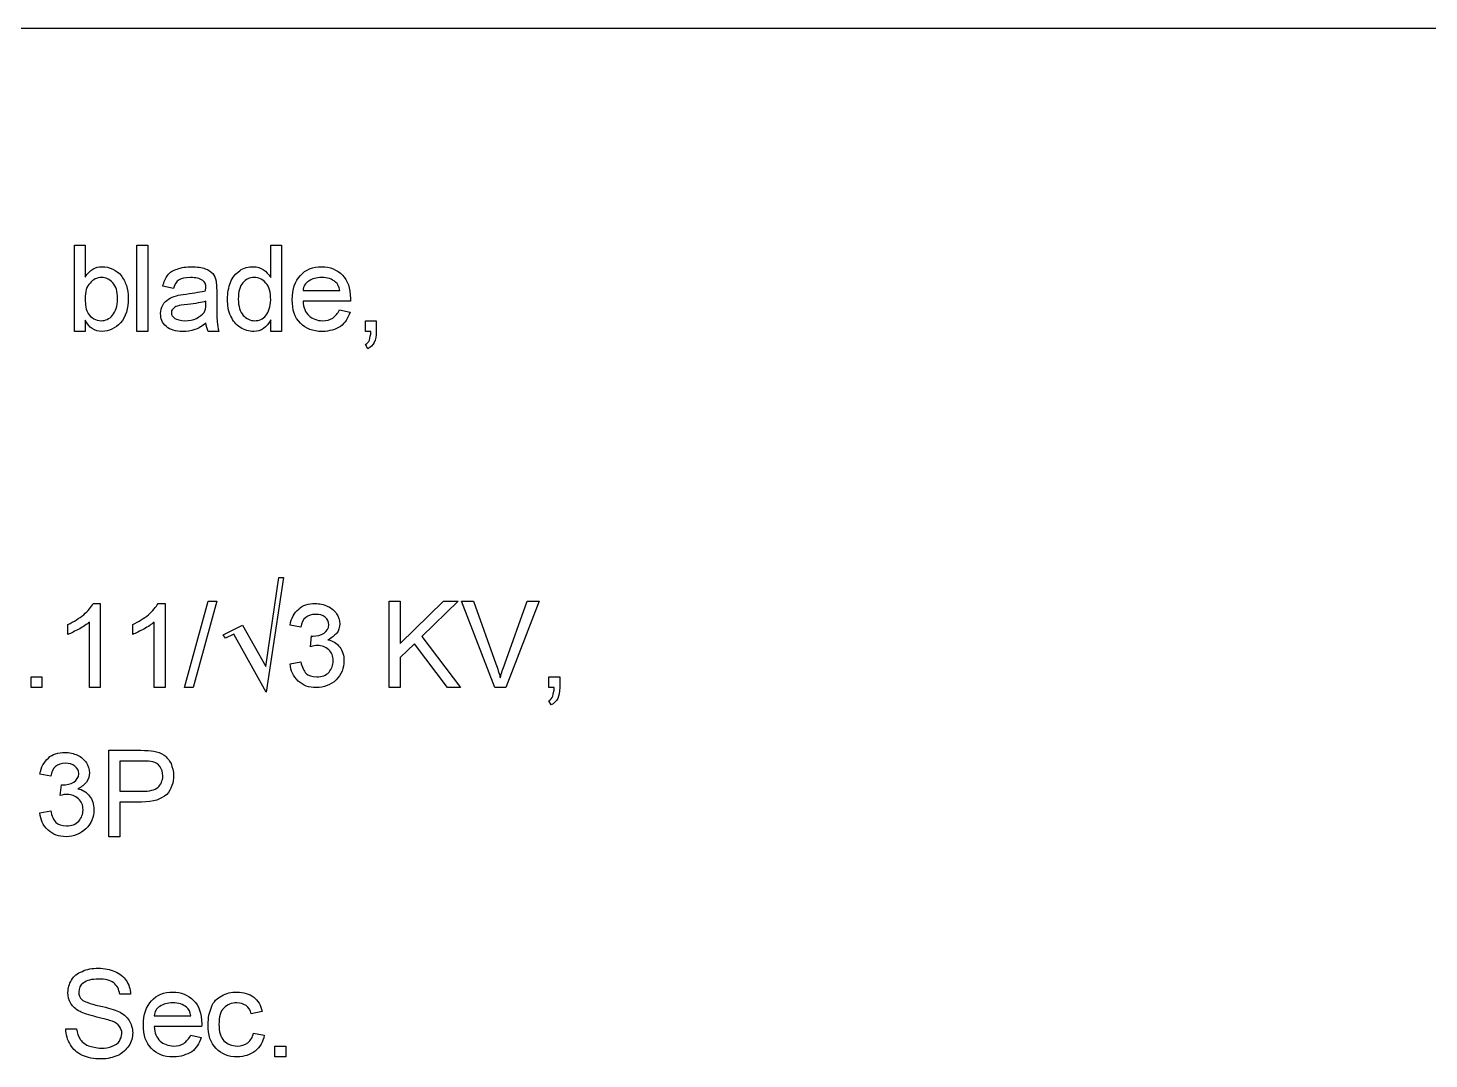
# Model space of a CAD drawing. Header units: millimetres. Extents: x 12 to 286, y 8 to 173.
# Drawn here: x 108.57 to 131.48, y 106.75 to 123.6 of the extents above; entities that cross this region are included whole.
import ezdxf

# ---------------------------------------------------------------- set-up
doc = ezdxf.new("R2010")
doc.units = ezdxf.units.MM
doc.layers.get('0').update_dxf_attribs({"linetype": 'CONTINUOUS'})

msp = doc.modelspace()

# ---------------------------------------------------------------- linework, layer by layer
at = {"color": 0}
for p, q in [((40.6121, 123.599), (159.272, 123.599)), ((109.325, 118.64), (109.325, 120.051)), ((109.325, 120.051), (109.502, 120.051)), ((109.502, 120.051), (109.502, 119.527)), ((110.349, 118.64), (110.349, 120.051)), ((110.349, 120.051), (110.526, 120.051)), ((110.526, 120.051), (110.526, 118.64)), ((112.536, 119.524), (112.536, 120.051)), ((112.536, 120.051), (112.713, 120.051)), ((112.713, 120.051), (112.713, 118.64)), ((110.949, 119.345), (110.772, 119.379)), ((111.654, 119.311), (111.654, 119.101)), ((113.065, 119.309), (113.665, 119.309)), ((111.476, 119.085), (111.478, 119.133)), ((113.84, 119.133), (113.065, 119.133)), ((113.663, 118.992), (113.836, 118.956)), ((113.663, 118.992), (113.663, 118.992)), ((109.502, 118.825), (109.502, 118.64)), ((111.478, 118.78), (111.478, 118.78)), ((112.536, 118.64), (112.536, 118.828)), ((114.088, 118.64), (114.088, 118.816)), ((114.088, 118.816), (114.264, 118.816)), ((114.264, 118.816), (114.264, 118.64)), ((109.502, 118.64), (109.325, 118.64)), ((110.526, 118.64), (110.349, 118.64)), ((111.69, 118.64), (111.514, 118.64)), ((112.713, 118.64), (112.536, 118.64)), ((114.176, 118.64), (114.088, 118.64)), ((114.124, 118.357), (114.088, 118.427)), ((112.456, 113.164), (112.671, 114.617)), ((112.748, 114.617), (112.464, 112.744)), ((112.671, 114.617), (112.748, 114.617)), ((109.635, 114.194), (109.75, 114.194)), ((109.75, 114.194), (109.75, 112.819)), ((110.694, 114.194), (110.808, 114.194)), ((110.808, 114.194), (110.808, 112.819)), ((111.125, 112.819), (111.514, 114.23)), ((111.657, 114.23), (111.27, 112.819)), ((111.514, 114.23), (111.657, 114.23)), ((114.476, 112.819), (114.476, 114.23)), ((114.476, 114.23), (114.653, 114.23)), ((114.653, 114.23), (114.653, 113.542)), ((114.653, 113.542), (115.365, 114.23)), ((115.605, 114.23), (115.01, 113.655)), ((115.365, 114.23), (115.605, 114.23)), ((116.203, 112.819), (115.659, 114.23)), ((115.659, 114.23), (115.852, 114.23)), ((115.852, 114.23), (116.219, 113.207)), ((116.367, 113.207), (116.733, 114.23)), ((116.926, 114.23), (116.384, 112.819)), ((116.733, 114.23), (116.926, 114.23)), ((109.573, 112.819), (109.573, 113.891)), ((110.632, 112.819), (110.632, 113.891)), ((109.221, 113.688), (109.221, 113.851)), ((110.279, 113.688), (110.279, 113.851)), ((111.76, 113.685), (112.077, 113.841)), ((111.795, 113.628), (111.76, 113.685)), ((111.934, 113.695), (111.795, 113.628)), ((112.464, 112.744), (111.934, 113.695)), ((112.077, 113.841), (112.456, 113.164)), ((113.029, 113.807), (112.853, 113.841)), ((113.187, 113.488), (113.206, 113.665)), ((115.01, 113.655), (115.641, 112.819)), ((114.887, 113.538), (114.653, 113.312)), ((115.429, 112.819), (114.887, 113.538)), ((112.853, 113.206), (113.029, 113.242)), ((114.653, 113.312), (114.653, 112.819)), ((108.62, 112.819), (108.62, 112.995)), ((108.62, 112.995), (108.796, 112.995)), ((108.796, 112.995), (108.796, 112.819)), ((117.086, 112.819), (117.086, 112.995)), ((117.086, 112.995), (117.263, 112.995)), ((117.263, 112.995), (117.263, 112.819)), ((108.796, 112.819), (108.62, 112.819)), ((109.75, 112.819), (109.573, 112.819)), ((110.808, 112.819), (110.632, 112.819)), ((111.27, 112.819), (111.125, 112.819)), ((114.653, 112.819), (114.476, 112.819)), ((115.641, 112.819), (115.429, 112.819)), ((116.384, 112.819), (116.203, 112.819)), ((117.174, 112.819), (117.086, 112.819)), ((117.122, 112.536), (117.086, 112.606)), ((109.89, 110.383), (109.89, 111.795)), ((109.89, 111.795), (110.414, 111.795)), ((110.432, 111.618), (110.067, 111.618)), ((110.067, 111.618), (110.067, 111.125)), ((108.938, 111.372), (108.762, 111.408)), ((109.095, 111.055), (109.113, 111.231)), ((110.067, 111.125), (110.436, 111.125)), ((110.425, 110.949), (110.067, 110.949)), ((110.067, 110.949), (110.067, 110.383)), ((108.762, 110.772), (108.938, 110.808)), ((110.067, 110.383), (109.89, 110.383)), ((110.243, 107.81), (110.067, 107.81)), ((112.396, 107.527), (112.219, 107.491)), ((109.185, 107.244), (109.361, 107.244)), ((110.632, 107.457), (111.231, 107.457)), ((111.406, 107.28), (110.632, 107.28)), ((111.228, 107.138), (111.402, 107.104)), ((111.228, 107.138), (111.228, 107.138)), ((112.254, 107.174), (112.43, 107.138)), ((112.606, 106.785), (112.606, 106.962)), ((112.606, 106.962), (112.783, 106.962)), ((112.783, 106.785), (112.606, 106.785)), ((112.783, 106.962), (112.783, 106.785))]:
    msp.add_line(p, q, dxfattribs=at)
for points in [[(109.502, 119.527), (109.575, 119.65), (109.667, 119.698), (109.78, 119.698)], [(109.78, 119.698), (109.831, 119.698), (109.9, 119.686), (109.957, 119.659)], [(109.957, 119.659), (110.001, 119.636), (110.057, 119.599), (110.093, 119.553)], [(110.851, 119.557), (110.884, 119.614), (110.939, 119.637), (111.008, 119.66)], [(111.008, 119.66), (111.069, 119.686), (111.157, 119.698), (111.246, 119.698)], [(111.246, 119.698), (111.332, 119.698), (111.41, 119.687), (111.465, 119.666)], [(111.465, 119.666), (111.514, 119.655), (111.563, 119.618), (111.589, 119.585)], [(111.88, 119.443), (111.909, 119.527), (111.966, 119.587), (112.032, 119.632)], [(112.032, 119.632), (112.091, 119.686), (112.175, 119.698), (112.258, 119.698)], [(112.258, 119.698), (112.317, 119.698), (112.372, 119.681), (112.42, 119.65)], [(112.42, 119.65), (112.459, 119.622), (112.506, 119.575), (112.536, 119.524)], [(113.023, 119.556), (113.102, 119.65), (113.229, 119.698), (113.371, 119.698)], [(113.371, 119.698), (113.501, 119.698), (113.622, 119.652), (113.71, 119.561)], [(109.582, 119.432), (109.525, 119.379), (109.502, 119.287), (109.502, 119.175)], [(109.77, 119.521), (109.691, 119.521), (109.635, 119.491), (109.582, 119.432)], [(109.955, 119.435), (109.895, 119.498), (109.842, 119.521), (109.77, 119.521)], [(110.031, 119.17), (110.031, 119.301), (110.006, 119.378), (109.955, 119.435)], [(110.093, 119.553), (110.12, 119.509), (110.156, 119.454), (110.177, 119.389)], [(110.177, 119.389), (110.196, 119.334), (110.207, 119.257), (110.207, 119.184)], [(110.772, 119.379), (110.789, 119.452), (110.813, 119.512), (110.851, 119.557)], [(111.038, 119.482), (110.991, 119.458), (110.968, 119.41), (110.949, 119.345)], [(111.224, 119.521), (111.131, 119.521), (111.077, 119.508), (111.038, 119.482)], [(111.427, 119.472), (111.374, 119.509), (111.314, 119.521), (111.224, 119.521)], [(111.478, 119.348), (111.478, 119.417), (111.461, 119.448), (111.427, 119.472)], [(111.589, 119.585), (111.614, 119.555), (111.635, 119.512), (111.646, 119.462)], [(111.646, 119.462), (111.642, 119.44), (111.654, 119.381), (111.654, 119.311)], [(111.831, 119.167), (111.831, 119.269), (111.847, 119.36), (111.88, 119.443)], [(112.081, 119.436), (112.03, 119.384), (112.007, 119.29), (112.007, 119.167)], [(112.267, 119.521), (112.189, 119.521), (112.131, 119.493), (112.081, 119.436)], [(112.459, 119.432), (112.397, 119.498), (112.343, 119.521), (112.267, 119.521)], [(112.536, 119.155), (112.536, 119.286), (112.51, 119.374), (112.459, 119.432)], [(112.889, 119.159), (112.889, 119.333), (112.934, 119.462), (113.023, 119.556)], [(113.161, 119.464), (113.096, 119.433), (113.072, 119.374), (113.065, 119.309)], [(113.371, 119.521), (113.279, 119.521), (113.217, 119.502), (113.161, 119.464)], [(113.596, 119.448), (113.538, 119.498), (113.464, 119.521), (113.371, 119.521)], [(113.665, 119.309), (113.657, 119.371), (113.634, 119.418), (113.596, 119.448)], [(113.71, 119.561), (113.794, 119.48), (113.841, 119.344), (113.841, 119.178)], [(109.502, 119.175), (109.502, 119.073), (109.518, 118.985), (109.55, 118.936)], [(109.951, 118.904), (109.996, 118.969), (110.031, 119.052), (110.031, 119.17)], [(110.207, 119.184), (110.207, 119.017), (110.166, 118.875), (110.082, 118.781)], [(110.772, 119.068), (110.796, 119.119), (110.827, 119.143), (110.866, 119.167)], [(110.866, 119.167), (110.896, 119.192), (110.947, 119.211), (110.996, 119.224)], [(110.996, 119.224), (111.027, 119.237), (111.084, 119.242), (111.155, 119.25)], [(111.155, 119.25), (111.29, 119.275), (111.408, 119.286), (111.476, 119.309)], [(111.476, 119.309), (111.465, 119.33), (111.478, 119.342), (111.478, 119.348)], [(111.886, 118.892), (111.841, 118.981), (111.831, 119.064), (111.831, 119.167)], [(112.007, 119.167), (112.007, 119.05), (112.033, 118.962), (112.087, 118.903)], [(112.459, 118.9), (112.5, 118.962), (112.536, 119.041), (112.536, 119.155)], [(113.023, 118.776), (112.925, 118.868), (112.889, 118.995), (112.889, 119.159)], [(113.841, 119.178), (113.841, 119.177), (113.841, 119.154), (113.84, 119.133)], [(109.55, 118.936), (109.598, 118.863), (109.674, 118.816), (109.764, 118.816)], [(110.736, 118.932), (110.736, 118.989), (110.749, 119.027), (110.772, 119.068)], [(110.83, 118.721), (110.76, 118.784), (110.736, 118.846), (110.736, 118.932)], [(110.939, 119.009), (110.913, 118.995), (110.913, 118.967), (110.913, 118.944)], [(110.913, 118.944), (110.913, 118.911), (110.932, 118.877), (110.969, 118.852)], [(111.012, 119.054), (110.971, 119.046), (110.957, 119.028), (110.939, 119.009)], [(111.175, 119.082), (111.093, 119.079), (111.044, 119.064), (111.012, 119.054)], [(111.478, 119.133), (111.41, 119.114), (111.31, 119.096), (111.175, 119.082)], [(111.324, 118.854), (111.372, 118.89), (111.421, 118.912), (111.447, 118.952)], [(111.447, 118.952), (111.465, 118.982), (111.476, 119.025), (111.476, 119.085)], [(111.654, 119.101), (111.654, 118.966), (111.657, 118.854), (111.661, 118.799)], [(113.065, 119.133), (113.072, 119.031), (113.104, 118.952), (113.163, 118.897)], [(113.553, 118.857), (113.589, 118.896), (113.636, 118.93), (113.663, 118.992)], [(113.836, 118.956), (113.797, 118.856), (113.754, 118.777), (113.677, 118.722)], [(109.779, 118.64), (109.652, 118.64), (109.569, 118.702), (109.502, 118.825)], [(109.764, 118.816), (109.831, 118.816), (109.898, 118.845), (109.951, 118.904)], [(110.082, 118.781), (109.992, 118.697), (109.896, 118.64), (109.779, 118.64)], [(111.099, 118.64), (110.98, 118.64), (110.894, 118.667), (110.83, 118.721)], [(110.969, 118.852), (111, 118.839), (111.062, 118.816), (111.133, 118.816)], [(111.133, 118.816), (111.202, 118.816), (111.268, 118.828), (111.324, 118.854)], [(111.478, 118.78), (111.419, 118.729), (111.358, 118.692), (111.296, 118.671)], [(111.514, 118.64), (111.494, 118.679), (111.483, 118.726), (111.478, 118.78)], [(111.661, 118.799), (111.664, 118.748), (111.675, 118.69), (111.69, 118.64)], [(112.04, 118.705), (111.963, 118.751), (111.922, 118.812), (111.886, 118.892)], [(112.259, 118.64), (112.178, 118.64), (112.106, 118.661), (112.04, 118.705)], [(112.087, 118.903), (112.136, 118.85), (112.203, 118.816), (112.274, 118.816)], [(112.536, 118.828), (112.473, 118.71), (112.381, 118.64), (112.259, 118.64)], [(112.274, 118.816), (112.34, 118.816), (112.409, 118.843), (112.459, 118.9)], [(113.381, 118.64), (113.218, 118.64), (113.111, 118.685), (113.023, 118.776)], [(113.163, 118.897), (113.214, 118.85), (113.297, 118.816), (113.385, 118.816)], [(113.677, 118.722), (113.596, 118.674), (113.501, 118.64), (113.381, 118.64)], [(113.385, 118.816), (113.45, 118.816), (113.506, 118.83), (113.553, 118.857)], [(111.296, 118.671), (111.224, 118.65), (111.169, 118.64), (111.099, 118.64)], [(114.088, 118.427), (114.117, 118.444), (114.139, 118.468), (114.153, 118.5)], [(114.231, 118.462), (114.208, 118.418), (114.172, 118.382), (114.124, 118.357)], [(114.153, 118.5), (114.157, 118.543), (114.175, 118.579), (114.176, 118.64)], [(114.264, 118.64), (114.264, 118.566), (114.253, 118.507), (114.231, 118.462)], [(109.478, 114.011), (109.548, 114.077), (109.605, 114.135), (109.635, 114.194)], [(110.537, 114.011), (110.607, 114.077), (110.663, 114.135), (110.694, 114.194)], [(112.994, 114.102), (113.056, 114.171), (113.156, 114.194), (113.265, 114.194)], [(113.265, 114.194), (113.331, 114.194), (113.409, 114.179), (113.47, 114.148)], [(113.47, 114.148), (113.528, 114.122), (113.582, 114.078), (113.615, 114.026)], [(109.221, 113.851), (109.318, 113.903), (109.405, 113.949), (109.478, 114.011)], [(109.573, 113.891), (109.53, 113.859), (109.474, 113.814), (109.405, 113.775)], [(110.279, 113.851), (110.377, 113.903), (110.464, 113.949), (110.537, 114.011)], [(110.632, 113.891), (110.589, 113.859), (110.532, 113.814), (110.464, 113.775)], [(112.853, 113.841), (112.874, 113.954), (112.921, 114.04), (112.994, 114.102)], [(113.112, 113.965), (113.065, 113.935), (113.042, 113.877), (113.029, 113.807)], [(113.271, 114.017), (113.198, 114.017), (113.155, 113.999), (113.112, 113.965)], [(113.428, 113.969), (113.383, 114.005), (113.336, 114.017), (113.271, 114.017)], [(113.488, 113.847), (113.488, 113.906), (113.468, 113.938), (113.428, 113.969)], [(113.615, 114.026), (113.641, 113.983), (113.665, 113.92), (113.665, 113.86)], [(109.405, 113.775), (109.334, 113.746), (109.274, 113.707), (109.221, 113.688)], [(110.464, 113.775), (110.392, 113.746), (110.333, 113.707), (110.279, 113.688)], [(113.206, 113.665), (113.205, 113.663), (113.224, 113.663), (113.231, 113.663)], [(113.231, 113.663), (113.289, 113.663), (113.356, 113.678), (113.41, 113.707)], [(113.41, 113.707), (113.454, 113.748), (113.488, 113.785), (113.488, 113.847)], [(113.617, 113.709), (113.576, 113.673), (113.537, 113.628), (113.473, 113.6)], [(113.665, 113.86), (113.665, 113.811), (113.648, 113.754), (113.617, 113.709)], [(113.301, 113.508), (113.262, 113.513), (113.232, 113.501), (113.187, 113.488)], [(113.487, 113.437), (113.426, 113.49), (113.377, 113.508), (113.301, 113.508)], [(113.473, 113.6), (113.549, 113.592), (113.619, 113.542), (113.666, 113.482)], [(113.558, 113.26), (113.558, 113.337), (113.535, 113.391), (113.487, 113.437)], [(113.666, 113.482), (113.712, 113.424), (113.735, 113.346), (113.735, 113.255)], [(112.987, 112.926), (112.9, 113.009), (112.864, 113.091), (112.853, 113.206)], [(113.029, 113.242), (113.049, 113.155), (113.078, 113.091), (113.116, 113.053)], [(113.49, 113.071), (113.535, 113.132), (113.558, 113.185), (113.558, 113.26)], [(113.735, 113.255), (113.735, 113.141), (113.692, 113.031), (113.607, 112.945)], [(116.219, 113.207), (116.245, 113.137), (116.273, 113.049), (116.292, 112.977)], [(116.292, 112.977), (116.308, 113.06), (116.338, 113.13), (116.367, 113.207)], [(113.116, 113.053), (113.149, 113.018), (113.211, 112.995), (113.289, 112.995)], [(113.289, 112.995), (113.373, 112.995), (113.443, 113.02), (113.49, 113.071)], [(113.282, 112.819), (113.162, 112.819), (113.065, 112.854), (112.987, 112.926)], [(113.607, 112.945), (113.517, 112.866), (113.412, 112.819), (113.282, 112.819)], [(117.151, 112.679), (117.155, 112.722), (117.173, 112.758), (117.174, 112.819)], [(117.263, 112.819), (117.263, 112.746), (117.252, 112.686), (117.23, 112.641)], [(117.086, 112.606), (117.115, 112.623), (117.137, 112.648), (117.151, 112.679)], [(117.23, 112.641), (117.206, 112.597), (117.171, 112.561), (117.122, 112.536)], [(108.762, 111.408), (108.782, 111.519), (108.829, 111.606), (108.901, 111.668)], [(108.901, 111.668), (108.963, 111.737), (109.065, 111.76), (109.172, 111.76)], [(109.179, 111.584), (109.105, 111.584), (109.062, 111.566), (109.019, 111.53)], [(109.172, 111.76), (109.24, 111.76), (109.316, 111.745), (109.379, 111.715)], [(109.335, 111.536), (109.292, 111.572), (109.243, 111.584), (109.179, 111.584)], [(109.379, 111.715), (109.436, 111.689), (109.489, 111.643), (109.522, 111.592)], [(109.522, 111.592), (109.548, 111.549), (109.573, 111.485), (109.573, 111.427)], [(110.414, 111.795), (110.495, 111.795), (110.575, 111.791), (110.623, 111.781)], [(110.608, 111.607), (110.573, 111.618), (110.517, 111.618), (110.432, 111.618)], [(110.727, 111.525), (110.688, 111.574), (110.658, 111.593), (110.608, 111.607)], [(110.623, 111.781), (110.683, 111.774), (110.749, 111.748), (110.796, 111.715)], [(110.796, 111.715), (110.834, 111.686), (110.878, 111.636), (110.906, 111.577)], [(109.019, 111.53), (108.974, 111.501), (108.95, 111.442), (108.938, 111.372)], [(109.317, 111.274), (109.361, 111.312), (109.397, 111.35), (109.397, 111.412)], [(109.397, 111.412), (109.397, 111.472), (109.376, 111.502), (109.335, 111.536)], [(109.573, 111.427), (109.573, 111.377), (109.557, 111.321), (109.525, 111.275)], [(110.695, 111.191), (110.736, 111.236), (110.772, 111.297), (110.772, 111.377)], [(110.772, 111.377), (110.772, 111.445), (110.757, 111.485), (110.727, 111.525)], [(110.949, 111.383), (110.949, 111.27), (110.912, 111.158), (110.836, 111.074)], [(110.906, 111.577), (110.925, 111.52), (110.949, 111.453), (110.949, 111.383)], [(109.113, 111.231), (109.113, 111.23), (109.133, 111.23), (109.138, 111.23)], [(109.138, 111.23), (109.196, 111.23), (109.265, 111.245), (109.317, 111.274)], [(109.525, 111.275), (109.485, 111.238), (109.445, 111.192), (109.382, 111.166)], [(109.382, 111.166), (109.456, 111.157), (109.528, 111.107), (109.573, 111.048)], [(110.436, 111.125), (110.552, 111.125), (110.644, 111.147), (110.695, 111.191)], [(109.209, 111.073), (109.171, 111.078), (109.141, 111.067), (109.095, 111.055)], [(109.394, 111.002), (109.335, 111.055), (109.284, 111.073), (109.209, 111.073)], [(109.467, 110.824), (109.467, 110.903), (109.442, 110.956), (109.394, 111.002)], [(109.573, 111.048), (109.62, 110.99), (109.644, 110.913), (109.644, 110.822)], [(110.836, 111.074), (110.75, 110.996), (110.622, 110.949), (110.425, 110.949)], [(108.895, 110.492), (108.807, 110.575), (108.773, 110.658), (108.762, 110.772)], [(108.938, 110.808), (108.956, 110.72), (108.985, 110.657), (109.024, 110.618)], [(109.397, 110.637), (109.444, 110.698), (109.467, 110.75), (109.467, 110.824)], [(109.644, 110.822), (109.644, 110.706), (109.601, 110.597), (109.514, 110.512)], [(109.19, 110.383), (109.07, 110.383), (108.972, 110.421), (108.895, 110.492)], [(109.024, 110.618), (109.057, 110.583), (109.12, 110.56), (109.196, 110.56)], [(109.514, 110.512), (109.425, 110.43), (109.321, 110.383), (109.19, 110.383)], [(109.196, 110.56), (109.28, 110.56), (109.35, 110.586), (109.397, 110.637)], [(109.28, 108.04), (109.311, 108.108), (109.379, 108.15), (109.456, 108.183)], [(109.456, 108.183), (109.525, 108.22), (109.62, 108.233), (109.715, 108.233)], [(109.715, 108.233), (109.819, 108.233), (109.911, 108.216), (109.989, 108.181)], [(109.989, 108.181), (110.06, 108.152), (110.132, 108.097), (110.174, 108.033)], [(109.221, 107.837), (109.221, 107.912), (109.24, 107.976), (109.28, 108.04)], [(109.474, 107.993), (109.419, 107.961), (109.397, 107.902), (109.397, 107.844)], [(109.722, 108.056), (109.606, 108.056), (109.527, 108.035), (109.474, 107.993)], [(109.969, 107.993), (109.911, 108.044), (109.831, 108.056), (109.722, 108.056)], [(110.067, 107.81), (110.057, 107.891), (110.024, 107.951), (109.969, 107.993)], [(110.174, 108.033), (110.217, 107.975), (110.24, 107.892), (110.243, 107.81)], [(109.269, 107.658), (109.232, 107.714), (109.221, 107.771), (109.221, 107.837)], [(109.397, 107.844), (109.397, 107.793), (109.415, 107.752), (109.452, 107.719)], [(109.452, 107.719), (109.481, 107.692), (109.582, 107.652), (109.733, 107.618)], [(110.455, 107.307), (110.455, 107.479), (110.5, 107.608), (110.589, 107.703)], [(110.589, 107.703), (110.669, 107.797), (110.794, 107.844), (110.938, 107.844)], [(110.938, 107.844), (111.067, 107.844), (111.188, 107.798), (111.275, 107.708)], [(111.275, 107.708), (111.359, 107.628), (111.408, 107.49), (111.408, 107.325)], [(111.569, 107.599), (111.599, 107.692), (111.661, 107.742), (111.737, 107.782)], [(111.737, 107.782), (111.809, 107.831), (111.894, 107.844), (111.984, 107.844)], [(111.984, 107.844), (112.091, 107.844), (112.188, 107.816), (112.258, 107.761)], [(112.258, 107.761), (112.328, 107.71), (112.375, 107.629), (112.396, 107.527)], [(109.418, 107.524), (109.345, 107.561), (109.302, 107.604), (109.269, 107.658)], [(109.691, 107.435), (109.557, 107.473), (109.47, 107.497), (109.418, 107.524)], [(109.733, 107.618), (109.879, 107.589), (109.989, 107.553), (110.045, 107.527)], [(110.045, 107.527), (110.12, 107.501), (110.182, 107.44), (110.221, 107.382)], [(110.725, 107.61), (110.661, 107.579), (110.637, 107.52), (110.632, 107.457)], [(110.936, 107.667), (110.845, 107.667), (110.783, 107.648), (110.725, 107.61)], [(111.162, 107.596), (111.103, 107.644), (111.029, 107.667), (110.936, 107.667)], [(111.231, 107.457), (111.223, 107.519), (111.199, 107.564), (111.162, 107.596)], [(111.514, 107.311), (111.514, 107.422), (111.531, 107.516), (111.569, 107.599)], [(111.771, 107.583), (111.712, 107.531), (111.69, 107.437), (111.69, 107.316)], [(111.985, 107.667), (111.893, 107.667), (111.826, 107.64), (111.771, 107.583)], [(112.134, 107.623), (112.086, 107.655), (112.043, 107.667), (111.985, 107.667)], [(112.219, 107.491), (112.203, 107.55), (112.174, 107.593), (112.134, 107.623)], [(109.261, 106.983), (109.211, 107.064), (109.188, 107.147), (109.185, 107.244)], [(109.361, 107.244), (109.369, 107.176), (109.387, 107.119), (109.418, 107.075)], [(109.942, 107.367), (109.898, 107.388), (109.82, 107.404), (109.691, 107.435)], [(110.065, 107.281), (110.031, 107.327), (110.001, 107.344), (109.942, 107.367)], [(110.103, 107.163), (110.103, 107.211), (110.09, 107.249), (110.065, 107.281)], [(110.221, 107.382), (110.254, 107.325), (110.279, 107.255), (110.279, 107.178)], [(110.588, 106.923), (110.49, 107.016), (110.455, 107.141), (110.455, 107.307)], [(110.632, 107.28), (110.637, 107.177), (110.67, 107.098), (110.73, 107.043)], [(111.408, 107.325), (111.408, 107.323), (111.408, 107.299), (111.406, 107.28)], [(111.645, 106.922), (111.548, 107.014), (111.514, 107.142), (111.514, 107.311)], [(111.69, 107.316), (111.69, 107.203), (111.716, 107.103), (111.771, 107.046)], [(109.418, 107.075), (109.44, 107.041), (109.492, 106.995), (109.554, 106.968)], [(109.945, 106.958), (109.992, 106.98), (110.038, 107.006), (110.064, 107.043)], [(110.064, 107.043), (110.078, 107.087), (110.103, 107.119), (110.103, 107.163)], [(110.279, 107.178), (110.279, 107.112), (110.257, 107.031), (110.216, 106.963)], [(110.73, 107.043), (110.779, 106.998), (110.862, 106.962), (110.95, 106.962)], [(110.95, 106.962), (111.015, 106.962), (111.073, 106.976), (111.118, 107.005)], [(111.118, 107.005), (111.155, 107.042), (111.201, 107.078), (111.228, 107.138)], [(111.402, 107.104), (111.363, 107.002), (111.321, 106.925), (111.244, 106.87)], [(111.771, 107.046), (111.822, 106.998), (111.898, 106.962), (111.986, 106.962)], [(111.986, 106.962), (112.052, 106.962), (112.116, 106.98), (112.164, 107.014)], [(112.164, 107.014), (112.206, 107.056), (112.241, 107.103), (112.254, 107.174)], [(112.43, 107.138), (112.411, 107.028), (112.363, 106.943), (112.282, 106.879)], [(109.457, 106.809), (109.365, 106.852), (109.307, 106.905), (109.261, 106.983)], [(109.77, 106.751), (109.639, 106.751), (109.542, 106.77), (109.457, 106.809)], [(109.554, 106.968), (109.611, 106.95), (109.686, 106.928), (109.764, 106.928)], [(109.764, 106.928), (109.827, 106.928), (109.893, 106.937), (109.945, 106.958)], [(110.035, 106.806), (109.955, 106.775), (109.868, 106.751), (109.77, 106.751)], [(110.216, 106.963), (110.171, 106.908), (110.114, 106.843), (110.035, 106.806)], [(110.947, 106.785), (110.785, 106.785), (110.676, 106.831), (110.588, 106.923)], [(111.244, 106.87), (111.162, 106.821), (111.067, 106.785), (110.947, 106.785)], [(111.992, 106.785), (111.841, 106.785), (111.733, 106.831), (111.645, 106.922)], [(112.282, 106.879), (112.194, 106.821), (112.107, 106.785), (111.992, 106.785)]]:
    msp.add_open_spline(points, degree=3, dxfattribs=at)

doc.saveas('drawing.dxf')
